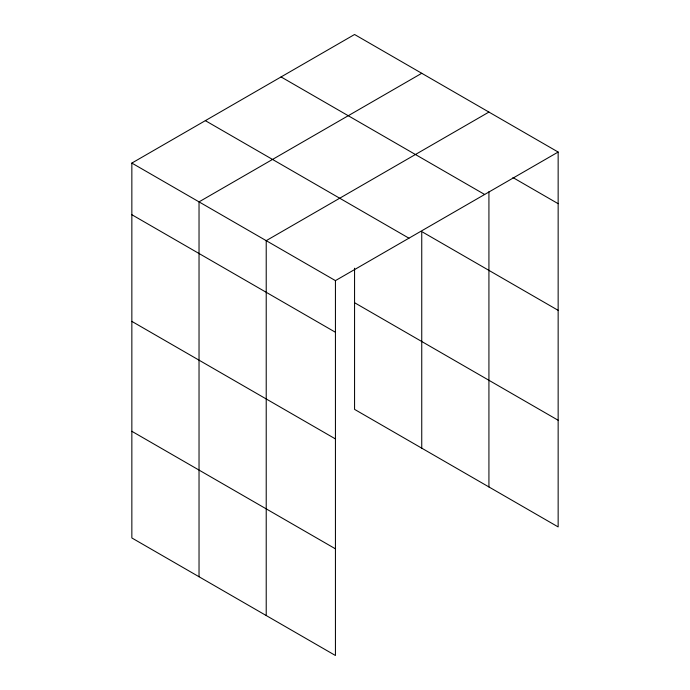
<?xml version="1.0" encoding="UTF-8"?>
<svg xmlns="http://www.w3.org/2000/svg" width="690" height="690" viewBox="0 0 690 690"><rect width="100%" height="100%" fill="white"/><g stroke="black" fill="none" stroke-linecap="round" stroke-linejoin="round"><path stroke-width="1.03" d="M558.15 152.042L354.565 34.5L131.85 163.082L131.85 537.959L335.435 655.5L335.435 280.623L558.15 152.042L558.15 526.918L354.565 409.377L354.565 268.229M488.925 191.725L488.925 486.959M421.745 73.287L199.03 201.868L199.03 576.745M488.925 112.073L266.219 240.655L266.219 615.54M512.929 177.563L558.15 203.679M281.063 76.935L484.656 194.476M558.15 310.345L421.745 231.59L421.745 448.164M205.344 120.647L408.937 238.188M131.85 163.082L335.435 280.623M354.565 302.712L558.15 420.253M131.85 214.719L335.435 332.261M131.85 321.385L335.435 438.926M131.85 431.293L335.435 548.826"/></g></svg>
